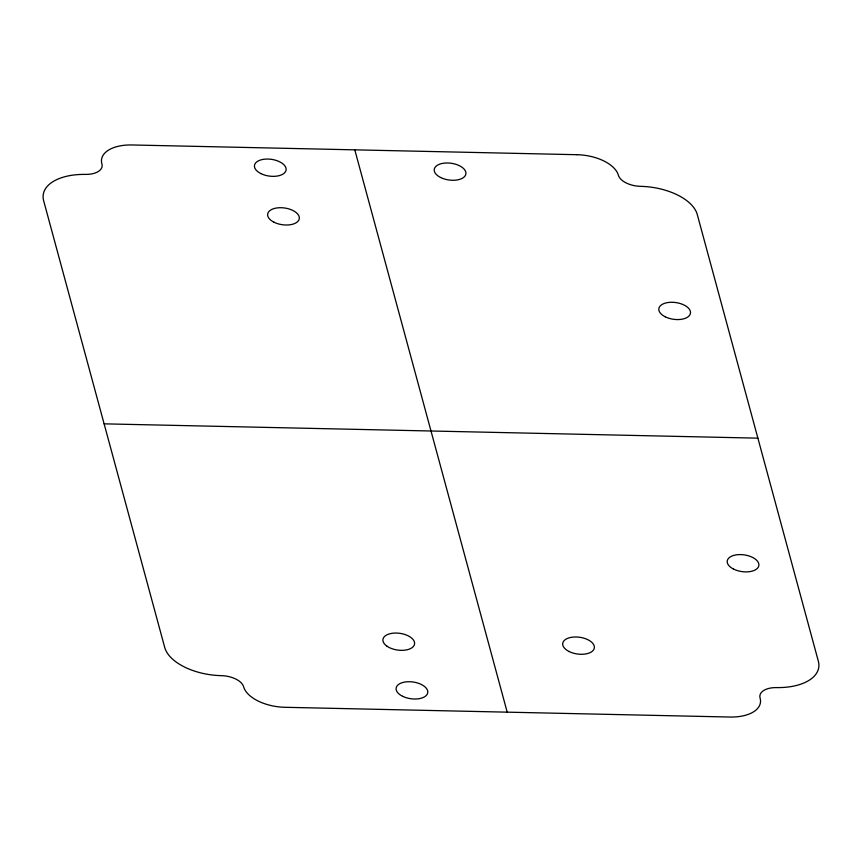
<?xml version="1.0" encoding="UTF-8"?>
<svg xmlns="http://www.w3.org/2000/svg" width="862" height="862" viewBox="0 0 862 862"><rect width="100%" height="100%" fill="white"/><g stroke="black" fill="none" stroke-linecap="round" stroke-linejoin="round"><path stroke-width="1.29" d="M104.119 423.845L757.881 438.155M354.799 149.848L507.201 712.152M577.077 154.707L132.522 144.978A36.096 19.072 8.1 0 0 101.91 163.92A19.977 10.559 8.1 0 1 85.435 174.404A50.599 26.744 8.1 0 0 43.639 200.717L164.588 646.963A50.136 26.496 8.1 0 0 221.286 675.646A19.783 10.452 8.1 0 1 243.623 686.777A36.624 19.352 8.1 0 0 284.923 707.293L729.478 717.022A36.096 19.072 8.1 0 0 760.09 698.08A19.977 10.559 8.1 0 1 776.565 687.596A50.599 26.744 8.1 0 0 818.361 661.283L697.412 215.037A50.136 26.496 8.1 0 0 640.714 186.354A19.783 10.452 8.1 0 1 618.377 175.223A36.624 19.352 8.1 0 0 577.077 154.707M733.605 569.114A15.979 8.448 8.1 0 0 758.808 565.817A15.979 8.448 8.1 0 0 736.719 554.794A15.979 8.448 8.1 0 0 733.605 569.114M665.216 316.796A15.979 8.448 8.1 0 0 690.419 313.488A15.979 8.448 8.1 0 0 668.33 302.476A15.979 8.448 8.1 0 0 665.216 316.796M274.03 222.234A15.979 8.448 8.1 0 0 299.233 218.937A15.979 8.448 8.1 0 0 277.144 207.914A15.979 8.448 8.1 0 0 274.03 222.234M260.841 173.574A15.979 8.448 8.1 0 0 286.044 170.277A15.979 8.448 8.1 0 0 263.955 159.255A15.979 8.448 8.1 0 0 260.841 173.574M440.633 177.507A15.979 8.448 8.1 0 0 465.825 174.21A15.979 8.448 8.1 0 0 443.736 163.187A15.979 8.448 8.1 0 0 440.633 177.507M569.092 651.51A15.979 8.448 8.1 0 0 594.295 648.202A15.979 8.448 8.1 0 0 572.206 637.19A15.979 8.448 8.1 0 0 569.092 651.51M386.833 646.101A15.979 8.448 8.1 0 0 413.782 645.95A15.979 8.448 8.1 0 0 395.626 633.042A15.979 8.448 8.1 0 0 386.833 646.101M402.673 696.324A15.979 8.448 8.1 0 0 427.724 692.822A15.979 8.448 8.1 0 0 405.409 681.95A15.979 8.448 8.1 0 0 402.673 696.324"/></g></svg>
